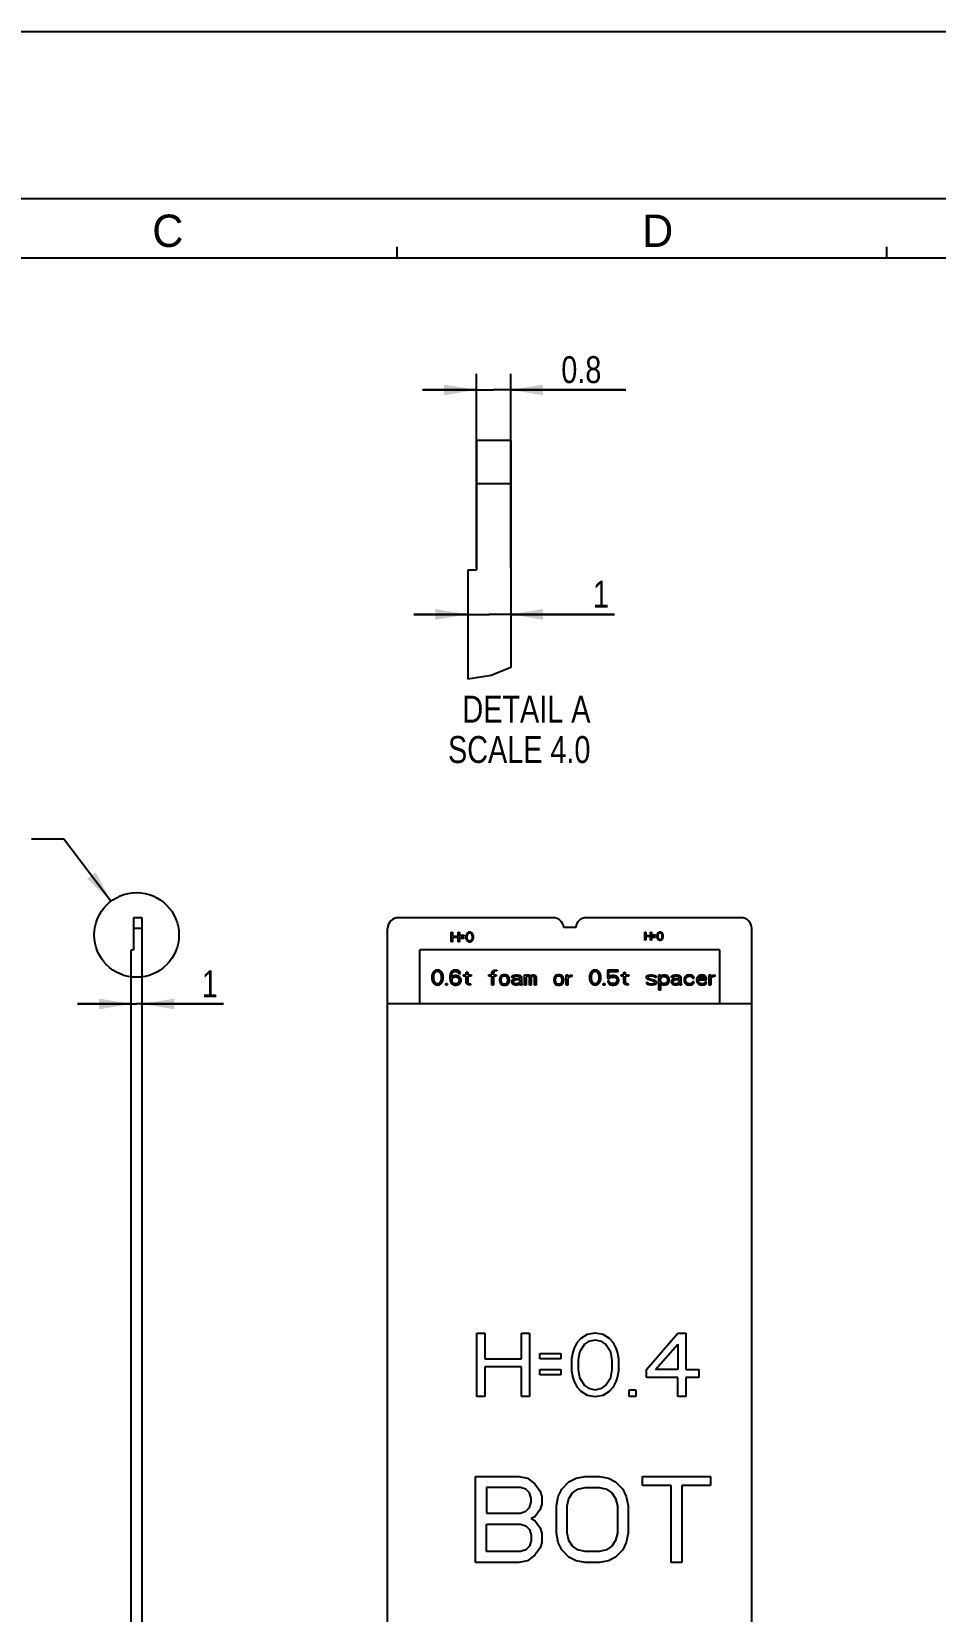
# Model space of a CAD drawing. Header units: millimetres. Extents: x 0 to 420, y 0 to 297.
# Drawn here: x 126 to 210, y 150.3 to 297 of the extents above; entities that cross this region are included whole.
import ezdxf

# ---------------------------------------------------------------- set-up
doc = ezdxf.new("R2010")
doc.units = ezdxf.units.MM
doc.header["$LTSCALE"] = 23.1
doc.layers.get('0').update_dxf_attribs({"linetype": 'CONTINUOUS'})
doc.layers.add('ASSEM_MEM', color=7, linetype='CONTINUOUS')
doc.layers.add('DETAIL', color=7, linetype='CONTINUOUS')
doc.styles.get("Standard").update_dxf_attribs({"font": 'txt', "width": 0.8})
doc.styles.add('TEXTSTYLE_2', font='txt')
doc.dimstyles.new('DIMSTYLE_1', dxfattribs={"dimtxt": 2.5, "dimasz": 3, "dimexe": 1.5, "dimexo": 1.2, "dimtad": 1, "dimlfac": 0.25, "dimdsep": 46, "dimtxsty": 'STANDARD', "dimblk": '_FILLED', "dimblk1": '_FILLED', "dimblk2": '_FILLED', "dimcen": 0.09, "dimazin": 2, "dimtp": 0.01, "dimtm": 0.01, "dimtfac": 1, "dimtofl": 0, "dimtmove": 0, "dimatfit": 3, "dimldrblk": '_FILLED', "dimfxl": 1, "dimtolj": 1, "dimarcsym": 0})
doc.dimstyles.new('DIMSTYLE_2', dxfattribs={"dimtxt": 2.5, "dimasz": 3, "dimexe": 1.5, "dimexo": 1.2, "dimtad": 1, "dimdsep": 46, "dimtxsty": 'STANDARD', "dimblk": '_FILLED', "dimblk1": '_FILLED', "dimblk2": '_FILLED', "dimcen": 0.09, "dimazin": 2, "dimtp": 0.01, "dimtm": 0.01, "dimtfac": 1, "dimtofl": 0, "dimtmove": 0, "dimatfit": 3, "dimldrblk": '_FILLED', "dimfxl": 1, "dimtolj": 1, "dimarcsym": 0})
doc.dimstyles.get("Standard").update_dxf_attribs({"dimtxt": 2.5, "dimasz": 3, "dimexe": 1.5, "dimexo": 1.2, "dimtad": 1, "dimdsep": 46, "dimtxsty": 'STANDARD', "dimblk": '_FILLED', "dimblk1": '_FILLED', "dimblk2": '_FILLED', "dimcen": 0.09, "dimazin": 2, "dimtol": 1, "dimtp": 0.01, "dimtm": 0.01, "dimtfac": 1, "dimtofl": 0, "dimtmove": 0, "dimatfit": 3, "dimldrblk": '_FILLED', "dimfxl": 1, "dimtolj": 1, "dimarcsym": 0})

# ---------------------------------------------------------------- blocks, each defined once
blk = doc.blocks.new('_FILLED')
at = {"color": 0, "linetype": 'BYBLOCK'}
blk.add_solid([(0, 0), (-1, 0.167), (-1, -0.167)], dxfattribs=at)
blk = doc.blocks.new('*D0')
at = {"color": 7, "linetype": 'CONTINUOUS'}
for p, q in [((167.36, 247.23), (167.36, 265.22)), ((170.56, 247.23), (170.56, 265.22)), ((167.36, 263.72), (162.36, 263.72)), ((162.36, 263.72), (168.96, 263.72)), ((181.25, 263.72), (168.96, 263.72)), ((170.56, 263.72), (181.25, 263.72))]:
    blk.add_line(p, q, dxfattribs=at)
at = {"color": 7, "linetype": 'CONTINUOUS', "xscale": 3, "yscale": 3, "zscale": 3}
blk.add_blockref('_FILLED', (167.36, 263.72), dxfattribs=at)
at = {"color": 7, "linetype": 'CONTINUOUS', "xscale": 3, "yscale": 3, "zscale": 3, "rotation": 180}
blk.add_blockref('_FILLED', (170.56, 263.72), dxfattribs=at)
at = {"color": 7, "linetype": 'CONTINUOUS', "insert": (175.25, 266.85), "char_height": 2.5, "width": 6, "attachment_point": 1, "line_spacing_factor": 0.9}
blk.add_mtext('0.8', dxfattribs=at)
blk = doc.blocks.new('*D1')
at = {"color": 7, "linetype": 'CONTINUOUS'}
for p, q in [((170.56, 247.23), (170.56, 241.37)), ((166.56, 246.01), (166.56, 241.37)), ((166.56, 242.87), (161.56, 242.87)), ((161.56, 242.87), (168.56, 242.87)), ((180.19, 242.87), (168.56, 242.87)), ((170.56, 242.87), (180.19, 242.87))]:
    blk.add_line(p, q, dxfattribs=at)
at = {"color": 7, "linetype": 'CONTINUOUS', "xscale": 3, "yscale": 3, "zscale": 3}
blk.add_blockref('_FILLED', (166.56, 242.87), dxfattribs=at)
at = {"color": 7, "linetype": 'CONTINUOUS', "xscale": 3, "yscale": 3, "zscale": 3, "rotation": 180}
blk.add_blockref('_FILLED', (170.56, 242.87), dxfattribs=at)
at = {"color": 7, "linetype": 'CONTINUOUS', "insert": (178.19, 246), "char_height": 2.5, "width": 2, "attachment_point": 1, "line_spacing_factor": 0.9}
blk.add_mtext('1', dxfattribs=at)
blk = doc.blocks.new('*D3')
at = {"color": 7, "linetype": 'CONTINUOUS'}
for p, q in [((135.3, 206.68), (130.3, 206.68)), ((130.3, 206.68), (135.8, 206.68)), ((143.86, 206.68), (135.8, 206.68)), ((136.3, 206.68), (143.86, 206.68))]:
    blk.add_line(p, q, dxfattribs=at)
at = {"color": 7, "linetype": 'CONTINUOUS', "xscale": 3, "yscale": 3, "zscale": 3}
blk.add_blockref('_FILLED', (135.3, 206.68), dxfattribs=at)
at = {"color": 7, "linetype": 'CONTINUOUS', "xscale": 3, "yscale": 3, "zscale": 3, "rotation": 180}
blk.add_blockref('_FILLED', (136.3, 206.68), dxfattribs=at)
at = {"color": 7, "linetype": 'CONTINUOUS', "insert": (141.86, 209.81), "char_height": 2.5, "width": 2, "attachment_point": 1, "line_spacing_factor": 0.9}
blk.add_mtext('1', dxfattribs=at)

msp = doc.modelspace()

# ---------------------------------------------------------------- linework, layer by layer
at = {"color": 7, "linetype": 'CONTINUOUS'}
for p, q in [((0, 297), (420, 297)), ((19, 281.5), (401, 281.5)), ((23.5, 276), (396, 276)), ((160, 276), (160, 277)), ((205.5, 276), (205.5, 277)), ((167.36, 259.007), (167.36, 247.007)), ((170.56, 259.007), (167.36, 259.007)), ((170.56, 259.007), (170.56, 237.94)), ((170.56, 255.007), (167.36, 255.007)), ((166.56, 247.007), (166.56, 236.864)), ((166.56, 247.007), (167.36, 247.007)), ((170.56, 237.94), (168.721, 237.193)), ((168.721, 237.193), (166.56, 236.864))]:
    msp.add_line(p, q, dxfattribs=at)
msp.add_circle((135.795, 213.091), 3.932, dxfattribs=at)
at = {"layer": 'ASSEM_MEM', "color": 7, "linetype": 'CONTINUOUS'}
for p, q in [((135.5, 214.695), (135.5, 211.695)), ((136.3, 214.695), (135.5, 214.695)), ((136.3, 83.695), (136.3, 214.695)), ((174.483, 214.695), (160.116, 214.695)), ((191.941, 214.695), (177.573, 214.695)), ((136.3, 213.695), (135.5, 213.695)), ((159.116, 84.695), (159.116, 213.695)), ((165.012, 212.436), (165.012, 213.356)), ((165.012, 213.356), (165.127, 213.356)), ((165.127, 213.356), (165.127, 212.984)), ((165.127, 212.984), (165.664, 212.984)), ((165.127, 212.866), (165.127, 212.436)), ((165.664, 212.866), (165.127, 212.866)), ((165.664, 212.984), (165.664, 213.356)), ((165.664, 213.356), (165.779, 213.356)), ((165.664, 212.436), (165.664, 212.866)), ((165.779, 213.356), (165.779, 212.436)), ((165.932, 212.984), (165.932, 213.062)), ((165.932, 213.062), (166.239, 213.062)), ((166.239, 212.984), (165.932, 212.984)), ((165.932, 212.749), (165.932, 212.827)), ((165.932, 212.827), (166.239, 212.827)), ((166.239, 213.062), (166.239, 212.984)), ((166.239, 212.827), (166.239, 212.749)), ((166.411, 213.082), (166.392, 212.984)), ((166.392, 212.984), (166.392, 212.808)), ((166.392, 212.808), (166.411, 212.71)), ((166.43, 213.14), (166.411, 213.082)), ((166.469, 213.219), (166.43, 213.14)), ((166.526, 213.277), (166.469, 213.219)), ((166.507, 213.082), (166.488, 212.964)), ((166.488, 212.964), (166.488, 212.827)), ((166.488, 212.827), (166.507, 212.71)), ((166.584, 213.199), (166.507, 213.082)), ((166.622, 213.336), (166.526, 213.277)), ((166.641, 213.238), (166.584, 213.199)), ((166.737, 213.356), (166.622, 213.336)), ((166.737, 213.258), (166.641, 213.238)), ((166.852, 213.336), (166.737, 213.356)), ((166.833, 213.238), (166.737, 213.258)), ((166.89, 213.199), (166.833, 213.238)), ((166.948, 213.277), (166.852, 213.336)), ((166.967, 213.082), (166.89, 213.199)), ((167.005, 213.219), (166.948, 213.277)), ((166.986, 212.964), (166.967, 213.082)), ((166.967, 212.71), (166.986, 212.827)), ((166.986, 212.827), (166.986, 212.964)), ((167.044, 213.14), (167.005, 213.219)), ((167.063, 213.082), (167.044, 213.14)), ((167.082, 212.984), (167.063, 213.082)), ((167.063, 212.71), (167.082, 212.808)), ((167.082, 212.808), (167.082, 212.984)), ((176.578, 213.795), (175.478, 213.795)), ((182.996, 212.596), (182.996, 213.356)), ((182.996, 213.356), (183.091, 213.356)), ((183.091, 213.356), (183.091, 213.048)), ((183.091, 213.048), (183.534, 213.048)), ((183.091, 212.951), (183.091, 212.596)), ((183.534, 212.951), (183.091, 212.951)), ((183.534, 213.048), (183.534, 213.356)), ((183.534, 213.356), (183.629, 213.356)), ((183.534, 212.596), (183.534, 212.951)), ((183.629, 213.356), (183.629, 212.596)), ((183.756, 213.048), (183.756, 213.113)), ((183.756, 213.113), (184.009, 213.113)), ((184.009, 213.048), (183.756, 213.048)), ((183.756, 212.854), (183.756, 212.919)), ((183.756, 212.919), (184.009, 212.919)), ((184.009, 212.854), (183.756, 212.854)), ((184.009, 213.113), (184.009, 213.048)), ((184.009, 212.919), (184.009, 212.854)), ((184.151, 213.129), (184.136, 213.048)), ((184.136, 213.048), (184.136, 212.903)), ((184.136, 212.903), (184.151, 212.822)), ((184.167, 213.178), (184.151, 213.129)), ((184.151, 212.822), (184.167, 212.774)), ((184.199, 213.243), (184.167, 213.178)), ((184.246, 213.291), (184.199, 213.243)), ((184.231, 213.129), (184.215, 213.032)), ((184.215, 213.032), (184.215, 212.919)), ((184.215, 212.919), (184.231, 212.822)), ((184.294, 213.226), (184.231, 213.129)), ((184.231, 212.822), (184.294, 212.725)), ((184.326, 213.34), (184.246, 213.291)), ((184.341, 213.259), (184.294, 213.226)), ((184.421, 213.356), (184.326, 213.34)), ((184.421, 213.275), (184.341, 213.259)), ((184.516, 213.34), (184.421, 213.356)), ((184.5, 213.259), (184.421, 213.275)), ((184.547, 213.226), (184.5, 213.259)), ((184.595, 213.291), (184.516, 213.34)), ((184.611, 213.129), (184.547, 213.226)), ((184.547, 212.725), (184.611, 212.822)), ((184.642, 213.243), (184.595, 213.291)), ((184.626, 213.032), (184.611, 213.129)), ((184.611, 212.822), (184.626, 212.919)), ((184.626, 212.919), (184.626, 213.032)), ((184.674, 213.178), (184.642, 213.243)), ((184.69, 213.129), (184.674, 213.178)), ((184.674, 212.774), (184.69, 212.822)), ((184.706, 213.048), (184.69, 213.129)), ((184.69, 212.822), (184.706, 212.903)), ((184.706, 212.903), (184.706, 213.048)), ((192.941, 84.695), (192.941, 213.695)), ((135.3, 83.695), (135.3, 211.695)), ((135.3, 211.695), (135.5, 211.695)), ((162.116, 206.695), (162.116, 211.695)), ((189.941, 211.695), (162.116, 211.695)), ((165.127, 212.436), (165.012, 212.436)), ((165.779, 212.436), (165.664, 212.436)), ((166.239, 212.749), (165.932, 212.749)), ((166.411, 212.71), (166.43, 212.651)), ((166.43, 212.651), (166.469, 212.573)), ((166.469, 212.573), (166.526, 212.514)), ((166.507, 212.71), (166.584, 212.592)), ((166.526, 212.514), (166.622, 212.455)), ((166.584, 212.592), (166.641, 212.553)), ((166.622, 212.455), (166.737, 212.436)), ((166.641, 212.553), (166.737, 212.534)), ((166.737, 212.534), (166.833, 212.553)), ((166.737, 212.436), (166.852, 212.455)), ((166.833, 212.553), (166.89, 212.592)), ((166.852, 212.455), (166.948, 212.514)), ((166.89, 212.592), (166.967, 212.71)), ((166.948, 212.514), (167.005, 212.573)), ((167.005, 212.573), (167.044, 212.651)), ((167.044, 212.651), (167.063, 212.71)), ((183.091, 212.596), (182.996, 212.596)), ((183.629, 212.596), (183.534, 212.596)), ((184.167, 212.774), (184.199, 212.709)), ((184.199, 212.709), (184.246, 212.66)), ((184.246, 212.66), (184.326, 212.612)), ((184.294, 212.725), (184.341, 212.693)), ((184.326, 212.612), (184.421, 212.596)), ((184.341, 212.693), (184.421, 212.677)), ((184.421, 212.677), (184.5, 212.693)), ((184.421, 212.596), (184.516, 212.612)), ((184.5, 212.693), (184.547, 212.725)), ((184.516, 212.612), (184.595, 212.66)), ((184.595, 212.66), (184.642, 212.709)), ((184.642, 212.709), (184.674, 212.774)), ((189.941, 211.695), (189.941, 206.695)), ((163.256, 209.417), (163.227, 209.268)), ((163.227, 209.268), (163.227, 209)), ((163.227, 209), (163.256, 208.851)), ((163.285, 209.506), (163.256, 209.417)), ((163.256, 208.851), (163.285, 208.762)), ((163.343, 209.626), (163.285, 209.506)), ((163.285, 208.762), (163.343, 208.643)), ((163.431, 209.715), (163.343, 209.626)), ((163.343, 208.643), (163.431, 208.553)), ((163.402, 209.417), (163.373, 209.238)), ((163.373, 209.238), (163.373, 209.03)), ((163.373, 209.03), (163.402, 208.851)), ((163.518, 209.596), (163.402, 209.417)), ((163.402, 208.851), (163.518, 208.672)), ((163.577, 209.804), (163.431, 209.715)), ((163.431, 208.553), (163.577, 208.464)), ((163.606, 209.655), (163.518, 209.596)), ((163.518, 208.672), (163.606, 208.613)), ((163.752, 209.834), (163.577, 209.804)), ((163.577, 208.464), (163.752, 208.434)), ((163.752, 209.685), (163.606, 209.655)), ((163.606, 208.613), (163.752, 208.583)), ((163.927, 209.804), (163.752, 209.834)), ((163.898, 209.655), (163.752, 209.685)), ((163.752, 208.583), (163.898, 208.613)), ((163.752, 208.434), (163.927, 208.464)), ((163.985, 209.596), (163.898, 209.655)), ((163.898, 208.613), (163.985, 208.672)), ((164.073, 209.715), (163.927, 209.804)), ((163.927, 208.464), (164.073, 208.553)), ((164.102, 209.417), (163.985, 209.596)), ((163.985, 208.672), (164.102, 208.851)), ((164.16, 209.626), (164.073, 209.715)), ((164.073, 208.553), (164.16, 208.643)), ((164.131, 209.238), (164.102, 209.417)), ((164.102, 208.851), (164.131, 209.03)), ((164.131, 209.03), (164.131, 209.238)), ((164.218, 209.506), (164.16, 209.626)), ((164.16, 208.643), (164.218, 208.762)), ((164.248, 209.417), (164.218, 209.506)), ((164.218, 208.762), (164.248, 208.851)), ((164.277, 209.268), (164.248, 209.417)), ((164.248, 208.851), (164.277, 209)), ((164.277, 209), (164.277, 209.268)), ((164.51, 208.434), (164.51, 208.583)), ((164.51, 208.583), (164.656, 208.583)), ((164.656, 208.434), (164.51, 208.434)), ((164.656, 208.583), (164.656, 208.434)), ((164.918, 209.447), (164.889, 209.238)), ((164.889, 209.238), (164.889, 209.03)), ((164.889, 209.03), (164.918, 208.821)), ((164.977, 209.596), (164.918, 209.447)), ((164.918, 208.821), (164.977, 208.672)), ((165.064, 209.715), (164.977, 209.596)), ((164.977, 208.672), (165.064, 208.553)), ((165.035, 209.238), (165.064, 209.417)), ((165.21, 209.298), (165.035, 209.179)), ((165.035, 209.179), (165.035, 209.238)), ((165.21, 209.804), (165.064, 209.715)), ((165.064, 209.417), (165.093, 209.506)), ((165.093, 209.03), (165.064, 208.94)), ((165.064, 208.94), (165.064, 208.851)), ((165.064, 208.851), (165.093, 208.762)), ((165.064, 208.553), (165.21, 208.464)), ((165.093, 209.506), (165.152, 209.596)), ((165.152, 209.089), (165.093, 209.03)), ((165.093, 208.762), (165.152, 208.672)), ((165.152, 209.596), (165.239, 209.655)), ((165.239, 209.149), (165.152, 209.089)), ((165.152, 208.672), (165.239, 208.613)), ((165.356, 209.834), (165.21, 209.804)), ((165.356, 209.328), (165.21, 209.298)), ((165.21, 208.464), (165.356, 208.434)), ((165.239, 209.655), (165.327, 209.685)), ((165.327, 209.179), (165.239, 209.149)), ((165.239, 208.613), (165.327, 208.583)), ((165.327, 209.685), (165.502, 209.685)), ((165.531, 209.179), (165.327, 209.179)), ((165.327, 208.583), (165.531, 208.583)), ((165.473, 209.834), (165.356, 209.834)), ((165.502, 209.328), (165.356, 209.328)), ((165.356, 208.434), (165.502, 208.434)), ((165.618, 209.804), (165.473, 209.834)), ((165.502, 209.685), (165.589, 209.655)), ((165.648, 209.298), (165.502, 209.328)), ((165.502, 208.434), (165.648, 208.464)), ((165.618, 209.149), (165.531, 209.179)), ((165.531, 208.583), (165.618, 208.613)), ((165.589, 209.655), (165.677, 209.596)), ((165.764, 209.715), (165.618, 209.804)), ((165.706, 209.089), (165.618, 209.149)), ((165.618, 208.613), (165.706, 208.672)), ((165.793, 209.209), (165.648, 209.298)), ((165.648, 208.464), (165.793, 208.553)), ((165.677, 209.596), (165.735, 209.506)), ((165.764, 209.03), (165.706, 209.089)), ((165.706, 208.672), (165.764, 208.762)), ((165.735, 209.506), (165.881, 209.506)), ((165.852, 209.596), (165.764, 209.715)), ((165.793, 208.94), (165.764, 209.03)), ((165.764, 208.762), (165.793, 208.851)), ((165.881, 209.119), (165.793, 209.209)), ((165.793, 208.851), (165.793, 208.94)), ((165.793, 208.553), (165.881, 208.672)), ((165.881, 209.506), (165.852, 209.596)), ((165.939, 208.97), (165.881, 209.119)), ((165.881, 208.672), (165.939, 208.821)), ((165.939, 208.821), (165.939, 208.97)), ((166.173, 209.268), (166.173, 209.387)), ((166.173, 209.387), (166.406, 209.387)), ((166.406, 209.268), (166.173, 209.268)), ((166.406, 209.387), (166.406, 209.626)), ((166.406, 209.626), (166.552, 209.626)), ((166.406, 208.672), (166.406, 209.268)), ((166.464, 208.553), (166.406, 208.672)), ((166.552, 208.494), (166.464, 208.553)), ((166.552, 209.626), (166.552, 209.387)), ((166.552, 209.387), (166.873, 209.387)), ((166.552, 209.268), (166.552, 208.732)), ((166.873, 209.268), (166.552, 209.268)), ((166.552, 208.732), (166.581, 208.643)), ((166.639, 208.464), (166.552, 208.494)), ((166.581, 208.643), (166.668, 208.583)), ((166.814, 208.434), (166.639, 208.464)), ((166.668, 208.583), (166.814, 208.553)), ((166.814, 208.553), (166.814, 208.434)), ((166.873, 209.387), (166.873, 209.268)), ((168.506, 209.268), (168.506, 209.387)), ((168.506, 209.387), (168.798, 209.387)), ((168.798, 209.268), (168.506, 209.268)), ((168.798, 209.566), (168.827, 209.655)), ((168.798, 209.387), (168.798, 209.566)), ((168.798, 208.434), (168.798, 209.268)), ((168.943, 208.434), (168.798, 208.434)), ((168.827, 209.655), (168.885, 209.745)), ((168.885, 209.745), (169.002, 209.804)), ((168.973, 209.626), (168.943, 209.536)), ((168.943, 209.536), (168.943, 209.387)), ((168.943, 209.387), (169.206, 209.387)), ((168.943, 209.268), (168.943, 208.434)), ((169.206, 209.268), (168.943, 209.268)), ((169.031, 209.685), (168.973, 209.626)), ((169.002, 209.804), (169.148, 209.834)), ((169.089, 209.715), (169.031, 209.685)), ((169.264, 209.745), (169.089, 209.715)), ((169.148, 209.834), (169.264, 209.834)), ((169.206, 209.387), (169.206, 209.268)), ((169.264, 209.834), (169.264, 209.745)), ((169.527, 209.089), (169.498, 208.97)), ((169.498, 208.97), (169.498, 208.851)), ((169.498, 208.851), (169.556, 208.643)), ((169.556, 209.179), (169.527, 209.089)), ((169.614, 209.268), (169.556, 209.179)), ((169.556, 208.643), (169.614, 208.553)), ((169.673, 209.328), (169.614, 209.268)), ((169.614, 208.553), (169.673, 208.494)), ((169.673, 209.089), (169.643, 208.97)), ((169.643, 208.97), (169.643, 208.851)), ((169.643, 208.851), (169.673, 208.732)), ((169.731, 209.357), (169.673, 209.328)), ((169.731, 209.179), (169.673, 209.089)), ((169.673, 208.732), (169.731, 208.643)), ((169.673, 208.494), (169.731, 208.464)), ((169.848, 209.387), (169.731, 209.357)), ((169.789, 209.238), (169.731, 209.179)), ((169.731, 208.643), (169.789, 208.583)), ((169.731, 208.464), (169.848, 208.434)), ((169.906, 209.268), (169.789, 209.238)), ((169.789, 208.583), (169.906, 208.553)), ((170.081, 209.387), (169.848, 209.387)), ((169.848, 208.434), (170.081, 208.434)), ((170.023, 209.268), (169.906, 209.268)), ((169.906, 208.553), (170.023, 208.553)), ((170.139, 209.238), (170.023, 209.268)), ((170.023, 208.553), (170.139, 208.583)), ((170.198, 209.357), (170.081, 209.387)), ((170.081, 208.434), (170.198, 208.464)), ((170.198, 209.179), (170.139, 209.238)), ((170.139, 208.583), (170.198, 208.643)), ((170.256, 209.328), (170.198, 209.357)), ((170.256, 209.089), (170.198, 209.179)), ((170.198, 208.643), (170.256, 208.732)), ((170.198, 208.464), (170.256, 208.494)), ((170.314, 209.268), (170.256, 209.328)), ((170.285, 208.97), (170.256, 209.089)), ((170.256, 208.732), (170.285, 208.851)), ((170.256, 208.494), (170.314, 208.553)), ((170.285, 208.851), (170.285, 208.97)), ((170.373, 209.179), (170.314, 209.268)), ((170.314, 208.553), (170.373, 208.643)), ((170.402, 209.089), (170.373, 209.179)), ((170.373, 208.643), (170.431, 208.851)), ((170.431, 208.97), (170.402, 209.089)), ((170.431, 208.851), (170.431, 208.97)), ((170.664, 209.209), (170.693, 209.268)), ((170.664, 209.149), (170.664, 209.209)), ((170.81, 209.149), (170.664, 209.149)), ((170.664, 208.792), (170.723, 208.911)), ((170.664, 208.702), (170.664, 208.792)), ((170.693, 208.583), (170.664, 208.702)), ((170.693, 209.268), (170.752, 209.328)), ((170.781, 208.494), (170.693, 208.583)), ((170.723, 208.911), (170.781, 208.97)), ((170.752, 209.328), (170.81, 209.357)), ((170.781, 208.97), (170.898, 209.03)), ((170.839, 208.464), (170.781, 208.494)), ((170.81, 209.357), (171.014, 209.387)), ((170.839, 209.209), (170.81, 209.149)), ((170.81, 208.732), (170.839, 208.821)), ((170.81, 208.672), (170.81, 208.732)), ((170.839, 208.613), (170.81, 208.672)), ((170.898, 209.238), (170.839, 209.209)), ((170.839, 208.821), (170.898, 208.881)), ((170.956, 208.553), (170.839, 208.613)), ((170.956, 208.434), (170.839, 208.464)), ((171.014, 209.268), (170.898, 209.238)), ((170.898, 209.03), (171.073, 209.06)), ((170.898, 208.881), (170.956, 208.911)), ((170.956, 208.911), (171.073, 208.94)), ((171.131, 208.553), (170.956, 208.553)), ((171.131, 208.434), (170.956, 208.434)), ((171.014, 209.387), (171.189, 209.387)), ((171.189, 209.268), (171.014, 209.268)), ((171.073, 209.06), (171.393, 209.06)), ((171.073, 208.94), (171.393, 208.94)), ((171.277, 208.613), (171.131, 208.553)), ((171.277, 208.464), (171.131, 208.434)), ((171.189, 209.387), (171.364, 209.357)), ((171.306, 209.238), (171.189, 209.268)), ((171.364, 208.702), (171.277, 208.613)), ((171.364, 208.523), (171.277, 208.464)), ((171.364, 209.209), (171.306, 209.238)), ((171.364, 209.357), (171.452, 209.298)), ((171.393, 209.149), (171.364, 209.209)), ((171.393, 208.762), (171.364, 208.702)), ((171.393, 208.583), (171.364, 208.523)), ((171.393, 209.06), (171.393, 209.149)), ((171.393, 208.94), (171.393, 208.762)), ((171.423, 208.494), (171.393, 208.583)), ((171.452, 208.434), (171.423, 208.494)), ((171.452, 209.298), (171.51, 209.238)), ((171.598, 208.434), (171.452, 208.434)), ((171.51, 209.238), (171.539, 209.149)), ((171.539, 209.149), (171.539, 208.672)), ((171.539, 208.672), (171.568, 208.523)), ((171.568, 208.523), (171.598, 208.434)), ((171.831, 208.434), (171.831, 209.387)), ((171.831, 209.387), (171.977, 209.387)), ((171.977, 208.434), (171.831, 208.434)), ((171.977, 209.387), (171.977, 209.298)), ((171.977, 209.298), (172.035, 209.357)), ((172.035, 209.238), (171.977, 209.179)), ((171.977, 209.179), (171.977, 208.434)), ((172.035, 209.357), (172.123, 209.387)), ((172.123, 209.268), (172.035, 209.238)), ((172.123, 209.387), (172.239, 209.387)), ((172.181, 209.268), (172.123, 209.268)), ((172.239, 209.238), (172.181, 209.268)), ((172.239, 209.387), (172.327, 209.357)), ((172.268, 209.209), (172.239, 209.238)), ((172.298, 209.149), (172.268, 209.209)), ((172.298, 208.434), (172.298, 209.149)), ((172.443, 208.434), (172.298, 208.434)), ((172.327, 209.357), (172.414, 209.268)), ((172.414, 209.268), (172.502, 209.357)), ((172.473, 209.209), (172.443, 209.149)), ((172.443, 209.149), (172.443, 208.434)), ((172.502, 209.238), (172.473, 209.209)), ((172.502, 209.357), (172.589, 209.387)), ((172.56, 209.268), (172.502, 209.238)), ((172.648, 209.268), (172.56, 209.268)), ((172.589, 209.387), (172.706, 209.387)), ((172.706, 209.238), (172.648, 209.268)), ((172.706, 209.387), (172.793, 209.357)), ((172.735, 209.209), (172.706, 209.238)), ((172.764, 209.149), (172.735, 209.209)), ((172.764, 208.434), (172.764, 209.149)), ((172.91, 208.434), (172.764, 208.434)), ((172.793, 209.357), (172.852, 209.298)), ((172.852, 209.298), (172.91, 209.149)), ((172.91, 209.149), (172.91, 208.434)), ((174.573, 209.089), (174.543, 208.97)), ((174.543, 208.97), (174.543, 208.851)), ((174.543, 208.851), (174.602, 208.643)), ((174.602, 209.179), (174.573, 209.089)), ((174.66, 209.268), (174.602, 209.179)), ((174.602, 208.643), (174.66, 208.553)), ((174.718, 209.328), (174.66, 209.268)), ((174.66, 208.553), (174.718, 208.494)), ((174.718, 209.089), (174.689, 208.97)), ((174.689, 208.97), (174.689, 208.851)), ((174.689, 208.851), (174.718, 208.732)), ((174.777, 209.357), (174.718, 209.328)), ((174.777, 209.179), (174.718, 209.089)), ((174.718, 208.732), (174.777, 208.643)), ((174.718, 208.494), (174.777, 208.464)), ((174.893, 209.387), (174.777, 209.357)), ((174.835, 209.238), (174.777, 209.179)), ((174.777, 208.643), (174.835, 208.583)), ((174.777, 208.464), (174.893, 208.434)), ((174.952, 209.268), (174.835, 209.238)), ((174.835, 208.583), (174.952, 208.553)), ((175.127, 209.387), (174.893, 209.387)), ((174.893, 208.434), (175.127, 208.434)), ((175.068, 209.268), (174.952, 209.268)), ((174.952, 208.553), (175.068, 208.553)), ((175.185, 209.238), (175.068, 209.268)), ((175.068, 208.553), (175.185, 208.583)), ((175.243, 209.357), (175.127, 209.387)), ((175.127, 208.434), (175.243, 208.464)), ((175.243, 209.179), (175.185, 209.238)), ((175.185, 208.583), (175.243, 208.643)), ((175.302, 209.328), (175.243, 209.357)), ((175.302, 209.089), (175.243, 209.179)), ((175.243, 208.643), (175.302, 208.732)), ((175.243, 208.464), (175.302, 208.494)), ((175.36, 209.268), (175.302, 209.328)), ((175.331, 208.97), (175.302, 209.089)), ((175.302, 208.732), (175.331, 208.851)), ((175.302, 208.494), (175.36, 208.553)), ((175.331, 208.851), (175.331, 208.97)), ((175.418, 209.179), (175.36, 209.268)), ((175.36, 208.553), (175.418, 208.643)), ((175.448, 209.089), (175.418, 209.179)), ((175.418, 208.643), (175.477, 208.851)), ((175.477, 208.97), (175.448, 209.089)), ((175.477, 208.851), (175.477, 208.97)), ((175.71, 208.434), (175.71, 209.387)), ((175.71, 209.387), (175.856, 209.387)), ((175.856, 208.434), (175.71, 208.434)), ((175.856, 209.387), (175.856, 209.209)), ((175.856, 209.209), (175.914, 209.268)), ((175.943, 209.149), (175.856, 209.03)), ((175.856, 209.03), (175.856, 208.434)), ((175.914, 209.268), (176.002, 209.328)), ((176.06, 209.209), (175.943, 209.149)), ((176.002, 209.328), (176.089, 209.357)), ((176.235, 209.238), (176.06, 209.209)), ((176.089, 209.357), (176.235, 209.387)), ((176.235, 209.387), (176.235, 209.238)), ((177.898, 209.417), (177.868, 209.268)), ((177.868, 209.268), (177.868, 209)), ((177.868, 209), (177.898, 208.851)), ((177.927, 209.506), (177.898, 209.417)), ((177.898, 208.851), (177.927, 208.762)), ((177.985, 209.626), (177.927, 209.506)), ((177.927, 208.762), (177.985, 208.643)), ((178.073, 209.715), (177.985, 209.626)), ((177.985, 208.643), (178.073, 208.553)), ((178.043, 209.417), (178.014, 209.238)), ((178.014, 209.238), (178.014, 209.03)), ((178.014, 209.03), (178.043, 208.851)), ((178.16, 209.596), (178.043, 209.417)), ((178.043, 208.851), (178.16, 208.672)), ((178.218, 209.804), (178.073, 209.715)), ((178.073, 208.553), (178.218, 208.464)), ((178.248, 209.655), (178.16, 209.596)), ((178.16, 208.672), (178.248, 208.613)), ((178.393, 209.834), (178.218, 209.804)), ((178.218, 208.464), (178.393, 208.434)), ((178.393, 209.685), (178.248, 209.655)), ((178.248, 208.613), (178.393, 208.583)), ((178.568, 209.804), (178.393, 209.834)), ((178.539, 209.655), (178.393, 209.685)), ((178.393, 208.583), (178.539, 208.613)), ((178.393, 208.434), (178.568, 208.464)), ((178.627, 209.596), (178.539, 209.655)), ((178.539, 208.613), (178.627, 208.672)), ((178.714, 209.715), (178.568, 209.804)), ((178.568, 208.464), (178.714, 208.553)), ((178.743, 209.417), (178.627, 209.596)), ((178.627, 208.672), (178.743, 208.851)), ((178.802, 209.626), (178.714, 209.715)), ((178.714, 208.553), (178.802, 208.643)), ((178.773, 209.238), (178.743, 209.417)), ((178.743, 208.851), (178.773, 209.03)), ((178.773, 209.03), (178.773, 209.238)), ((178.86, 209.506), (178.802, 209.626)), ((178.802, 208.643), (178.86, 208.762)), ((178.889, 209.417), (178.86, 209.506)), ((178.86, 208.762), (178.889, 208.851)), ((178.918, 209.268), (178.889, 209.417)), ((178.889, 208.851), (178.918, 209)), ((178.918, 209), (178.918, 209.268)), ((179.152, 208.434), (179.152, 208.583)), ((179.152, 208.583), (179.298, 208.583)), ((179.298, 208.434), (179.152, 208.434)), ((179.298, 208.583), (179.298, 208.434)), ((179.531, 209.834), (179.531, 209.06)), ((180.523, 209.834), (179.531, 209.834)), ((179.531, 209.06), (179.735, 209.06)), ((179.531, 208.792), (179.589, 208.672)), ((179.706, 208.792), (179.531, 208.792)), ((179.589, 208.672), (179.677, 208.553)), ((179.677, 209.209), (179.677, 209.685)), ((179.677, 209.685), (180.523, 209.685)), ((179.823, 209.298), (179.677, 209.209)), ((179.677, 208.553), (179.823, 208.464)), ((179.764, 208.672), (179.706, 208.792)), ((179.735, 209.06), (179.852, 209.149)), ((179.852, 208.613), (179.764, 208.672)), ((179.968, 209.328), (179.823, 209.298)), ((179.823, 208.464), (179.968, 208.434)), ((179.852, 209.149), (179.968, 209.179)), ((179.968, 208.583), (179.852, 208.613)), ((180.143, 209.328), (179.968, 209.328)), ((179.968, 209.179), (180.143, 209.179)), ((180.143, 208.583), (179.968, 208.583)), ((179.968, 208.434), (180.143, 208.434)), ((180.289, 209.298), (180.143, 209.328)), ((180.143, 209.179), (180.26, 209.149)), ((180.26, 208.613), (180.143, 208.583)), ((180.143, 208.434), (180.289, 208.464)), ((180.26, 209.149), (180.348, 209.089)), ((180.348, 208.672), (180.26, 208.613)), ((180.435, 209.209), (180.289, 209.298)), ((180.289, 208.464), (180.435, 208.553)), ((180.348, 209.089), (180.406, 209)), ((180.406, 208.762), (180.348, 208.672)), ((180.406, 209), (180.435, 208.911)), ((180.435, 208.851), (180.406, 208.762)), ((180.523, 209.089), (180.435, 209.209)), ((180.435, 208.911), (180.435, 208.851)), ((180.435, 208.553), (180.523, 208.672)), ((180.523, 209.685), (180.523, 209.834)), ((180.581, 208.94), (180.523, 209.089)), ((180.523, 208.672), (180.581, 208.821)), ((180.581, 208.821), (180.581, 208.94)), ((180.814, 209.268), (180.814, 209.387)), ((180.814, 209.387), (181.048, 209.387)), ((181.048, 209.268), (180.814, 209.268)), ((181.048, 209.387), (181.048, 209.626)), ((181.048, 209.626), (181.193, 209.626)), ((181.048, 208.672), (181.048, 209.268)), ((181.106, 208.553), (181.048, 208.672)), ((181.193, 208.494), (181.106, 208.553)), ((181.193, 209.626), (181.193, 209.387)), ((181.193, 209.387), (181.514, 209.387)), ((181.193, 209.268), (181.193, 208.732)), ((181.514, 209.268), (181.193, 209.268)), ((181.193, 208.732), (181.223, 208.643)), ((181.281, 208.464), (181.193, 208.494)), ((181.223, 208.643), (181.31, 208.583)), ((181.456, 208.434), (181.281, 208.464)), ((181.31, 208.583), (181.456, 208.553)), ((181.456, 208.553), (181.456, 208.434)), ((181.514, 209.387), (181.514, 209.268)), ((183.148, 209.209), (183.206, 209.298)), ((183.148, 209.149), (183.148, 209.209)), ((183.206, 209.03), (183.148, 209.149)), ((183.206, 208.553), (183.148, 208.672)), ((183.148, 208.672), (183.293, 208.672)), ((183.206, 209.298), (183.323, 209.357)), ((183.323, 208.94), (183.206, 209.03)), ((183.293, 208.494), (183.206, 208.553)), ((183.323, 209.209), (183.293, 209.149)), ((183.293, 209.149), (183.323, 209.089)), ((183.293, 208.672), (183.323, 208.613)), ((183.381, 208.464), (183.293, 208.494)), ((183.323, 209.357), (183.498, 209.387)), ((183.381, 209.238), (183.323, 209.209)), ((183.323, 209.089), (183.41, 209.03)), ((183.818, 208.792), (183.323, 208.94)), ((183.323, 208.613), (183.381, 208.583)), ((183.498, 209.268), (183.381, 209.238)), ((183.381, 208.583), (183.556, 208.553)), ((183.556, 208.434), (183.381, 208.464)), ((183.41, 209.03), (183.906, 208.881)), ((183.498, 209.387), (183.673, 209.387)), ((183.673, 209.268), (183.498, 209.268)), ((183.556, 208.553), (183.731, 208.553)), ((183.731, 208.434), (183.556, 208.434)), ((183.673, 209.387), (183.848, 209.357)), ((183.848, 209.238), (183.673, 209.268)), ((183.731, 208.553), (183.848, 208.583)), ((183.906, 208.464), (183.731, 208.434)), ((183.906, 208.732), (183.818, 208.792)), ((183.848, 209.357), (183.935, 209.328)), ((183.906, 209.209), (183.848, 209.238)), ((183.848, 208.583), (183.906, 208.613)), ((183.935, 209.149), (183.906, 209.209)), ((183.906, 208.881), (184.023, 208.792)), ((183.935, 208.672), (183.906, 208.732)), ((183.906, 208.613), (183.935, 208.672)), ((184.023, 208.523), (183.906, 208.464)), ((183.935, 209.328), (184.023, 209.268)), ((184.081, 209.149), (183.935, 209.149)), ((184.023, 209.268), (184.081, 209.149)), ((184.023, 208.792), (184.081, 208.672)), ((184.081, 208.613), (184.023, 208.523)), ((184.081, 208.672), (184.081, 208.613)), ((184.314, 207.957), (184.314, 209.387)), ((184.314, 209.387), (184.46, 209.387)), ((184.46, 209.387), (184.46, 209.209)), ((184.46, 209.209), (184.489, 209.268)), ((184.46, 209.06), (184.518, 209.149)), ((184.46, 208.762), (184.46, 209.06)), ((184.518, 208.672), (184.46, 208.762)), ((184.46, 208.613), (184.46, 207.957)), ((184.489, 208.553), (184.46, 208.613)), ((184.489, 209.268), (184.548, 209.328)), ((184.548, 208.494), (184.489, 208.553)), ((184.518, 209.149), (184.606, 209.209)), ((184.606, 208.613), (184.518, 208.672)), ((184.548, 209.328), (184.606, 209.357)), ((184.606, 208.464), (184.548, 208.494)), ((184.606, 209.357), (184.723, 209.387)), ((184.606, 209.209), (184.723, 209.238)), ((184.723, 208.583), (184.606, 208.613)), ((184.723, 208.434), (184.606, 208.464)), ((184.723, 209.387), (184.898, 209.387)), ((184.723, 209.238), (184.898, 209.238)), ((184.839, 208.583), (184.723, 208.583)), ((184.898, 208.434), (184.723, 208.434)), ((184.956, 208.613), (184.839, 208.583)), ((184.898, 209.387), (185.014, 209.357)), ((184.898, 209.238), (185.014, 209.179)), ((185.014, 208.464), (184.898, 208.434)), ((185.043, 208.672), (184.956, 208.613)), ((185.014, 209.357), (185.102, 209.298)), ((185.014, 209.179), (185.073, 209.089)), ((185.102, 208.523), (185.014, 208.464)), ((185.073, 208.732), (185.043, 208.672)), ((185.073, 209.089), (185.102, 209)), ((185.102, 208.821), (185.073, 208.732)), ((185.102, 209.298), (185.189, 209.209)), ((185.102, 209), (185.102, 208.821)), ((185.218, 208.672), (185.102, 208.523)), ((185.189, 209.209), (185.218, 209.149)), ((185.218, 209.149), (185.248, 209.03)), ((185.248, 208.792), (185.218, 208.672)), ((185.248, 209.03), (185.248, 208.792)), ((185.481, 209.209), (185.51, 209.268)), ((185.481, 209.149), (185.481, 209.209)), ((185.627, 209.149), (185.481, 209.149)), ((185.481, 208.792), (185.539, 208.911)), ((185.481, 208.702), (185.481, 208.792)), ((185.51, 208.583), (185.481, 208.702)), ((185.51, 209.268), (185.568, 209.328)), ((185.598, 208.494), (185.51, 208.583)), ((185.539, 208.911), (185.598, 208.97)), ((185.568, 209.328), (185.627, 209.357)), ((185.598, 208.97), (185.714, 209.03)), ((185.656, 208.464), (185.598, 208.494)), ((185.627, 209.357), (185.831, 209.387)), ((185.656, 209.209), (185.627, 209.149)), ((185.627, 208.732), (185.656, 208.821)), ((185.627, 208.672), (185.627, 208.732)), ((185.656, 208.613), (185.627, 208.672)), ((185.714, 209.238), (185.656, 209.209)), ((185.656, 208.821), (185.714, 208.881)), ((185.773, 208.553), (185.656, 208.613)), ((185.773, 208.434), (185.656, 208.464)), ((185.831, 209.268), (185.714, 209.238)), ((185.714, 209.03), (185.889, 209.06)), ((185.714, 208.881), (185.773, 208.911)), ((185.773, 208.911), (185.889, 208.94)), ((185.948, 208.553), (185.773, 208.553)), ((185.948, 208.434), (185.773, 208.434)), ((185.831, 209.387), (186.006, 209.387)), ((186.006, 209.268), (185.831, 209.268)), ((185.889, 209.06), (186.21, 209.06)), ((185.889, 208.94), (186.21, 208.94)), ((186.093, 208.613), (185.948, 208.553)), ((186.093, 208.464), (185.948, 208.434)), ((186.006, 209.387), (186.181, 209.357)), ((186.123, 209.238), (186.006, 209.268)), ((186.181, 208.702), (186.093, 208.613)), ((186.181, 208.523), (186.093, 208.464)), ((186.181, 209.209), (186.123, 209.238)), ((186.181, 209.357), (186.268, 209.298)), ((186.21, 209.149), (186.181, 209.209)), ((186.21, 208.762), (186.181, 208.702)), ((186.21, 208.583), (186.181, 208.523)), ((186.21, 209.06), (186.21, 209.149)), ((186.21, 208.94), (186.21, 208.762)), ((186.239, 208.494), (186.21, 208.583)), ((186.268, 208.434), (186.239, 208.494)), ((186.268, 209.298), (186.327, 209.238)), ((186.414, 208.434), (186.268, 208.434)), ((186.327, 209.238), (186.356, 209.149)), ((186.356, 209.149), (186.356, 208.672)), ((186.356, 208.672), (186.385, 208.523)), ((186.385, 208.523), (186.414, 208.434)), ((186.677, 209.089), (186.648, 208.911)), ((186.648, 208.911), (186.677, 208.732)), ((186.735, 209.209), (186.677, 209.089)), ((186.677, 208.732), (186.735, 208.613)), ((186.793, 209.268), (186.735, 209.209)), ((186.735, 208.613), (186.793, 208.553)), ((186.881, 209.328), (186.793, 209.268)), ((186.793, 208.94), (186.823, 209.06)), ((186.793, 208.851), (186.793, 208.94)), ((186.852, 208.702), (186.793, 208.851)), ((186.793, 208.553), (186.881, 208.494)), ((186.823, 209.06), (186.852, 209.119)), ((186.852, 209.119), (186.939, 209.209)), ((186.939, 208.613), (186.852, 208.702)), ((186.968, 209.357), (186.881, 209.328)), ((186.881, 208.494), (186.968, 208.464)), ((186.939, 209.209), (186.998, 209.238)), ((187.114, 208.553), (186.939, 208.613)), ((187.143, 209.387), (186.968, 209.357)), ((186.968, 208.464), (187.143, 208.434)), ((186.998, 209.238), (187.114, 209.268)), ((187.114, 209.268), (187.318, 209.238)), ((187.318, 208.583), (187.114, 208.553)), ((187.348, 209.357), (187.143, 209.387)), ((187.143, 208.434), (187.348, 208.464)), ((187.318, 209.238), (187.406, 209.179)), ((187.406, 208.643), (187.318, 208.583)), ((187.464, 209.298), (187.348, 209.357)), ((187.348, 208.464), (187.464, 208.523)), ((187.406, 209.179), (187.435, 209.089)), ((187.435, 208.732), (187.406, 208.643)), ((187.435, 209.089), (187.581, 209.089)), ((187.581, 208.732), (187.435, 208.732)), ((187.552, 209.209), (187.464, 209.298)), ((187.464, 208.523), (187.552, 208.613)), ((187.581, 209.089), (187.552, 209.209)), ((187.552, 208.613), (187.581, 208.732)), ((187.843, 209.089), (187.814, 208.911)), ((187.814, 208.911), (187.843, 208.732)), ((187.902, 209.209), (187.843, 209.089)), ((187.843, 208.732), (187.902, 208.613)), ((187.96, 209.268), (187.902, 209.209)), ((187.902, 208.613), (187.96, 208.553)), ((188.048, 209.328), (187.96, 209.268)), ((187.96, 208.851), (187.96, 208.911)), ((187.96, 208.911), (188.748, 208.911)), ((187.989, 208.762), (187.96, 208.851)), ((187.96, 208.553), (188.048, 208.494)), ((187.989, 209.06), (188.018, 209.119)), ((187.989, 209.03), (187.989, 209.06)), ((188.602, 209.03), (187.989, 209.03)), ((188.018, 208.702), (187.989, 208.762)), ((188.018, 209.119), (188.106, 209.209)), ((188.106, 208.613), (188.018, 208.702)), ((188.135, 209.357), (188.048, 209.328)), ((188.048, 208.494), (188.135, 208.464)), ((188.106, 209.209), (188.164, 209.238)), ((188.164, 208.583), (188.106, 208.613)), ((188.31, 209.387), (188.135, 209.357)), ((188.135, 208.464), (188.31, 208.434)), ((188.164, 209.238), (188.281, 209.268)), ((188.281, 208.553), (188.164, 208.583)), ((188.281, 209.268), (188.456, 209.238)), ((188.485, 208.583), (188.281, 208.553)), ((188.485, 209.357), (188.31, 209.387)), ((188.31, 208.434), (188.514, 208.464)), ((188.456, 209.238), (188.543, 209.179)), ((188.631, 209.268), (188.485, 209.357)), ((188.573, 208.643), (188.485, 208.583)), ((188.514, 208.464), (188.631, 208.523)), ((188.543, 209.179), (188.602, 209.089)), ((188.602, 208.732), (188.573, 208.643)), ((188.602, 209.089), (188.602, 209.03)), ((188.748, 208.732), (188.602, 208.732)), ((188.718, 209.149), (188.631, 209.268)), ((188.631, 208.523), (188.718, 208.613)), ((188.748, 209.03), (188.718, 209.149)), ((188.718, 208.613), (188.748, 208.732)), ((188.748, 208.911), (188.748, 209.03)), ((188.981, 208.434), (188.981, 209.387)), ((188.981, 209.387), (189.127, 209.387)), ((189.127, 208.434), (188.981, 208.434)), ((189.127, 209.387), (189.127, 209.209)), ((189.127, 209.209), (189.185, 209.268)), ((189.214, 209.149), (189.127, 209.03)), ((189.127, 209.03), (189.127, 208.434)), ((189.185, 209.268), (189.273, 209.328)), ((189.331, 209.209), (189.214, 209.149)), ((189.273, 209.328), (189.36, 209.357)), ((189.506, 209.238), (189.331, 209.209)), ((189.36, 209.357), (189.506, 209.387)), ((189.506, 209.387), (189.506, 209.238)), ((184.46, 207.957), (184.314, 207.957)), ((192.941, 206.695), (159.116, 206.695)), ((167.403, 170.229), (167.403, 176.089)), ((167.403, 176.089), (168.135, 176.089)), ((168.135, 176.089), (168.135, 173.72)), ((171.554, 173.72), (171.554, 176.089)), ((171.554, 176.089), (172.286, 176.089)), ((172.286, 176.089), (172.286, 170.229)), ((176.437, 174.718), (176.315, 174.344)), ((176.681, 175.217), (176.437, 174.718)), ((177.048, 175.591), (176.681, 175.217)), ((177.414, 175.092), (176.925, 174.344)), ((177.658, 175.965), (177.048, 175.591)), ((177.78, 175.341), (177.414, 175.092)), ((178.39, 176.089), (177.658, 175.965)), ((178.39, 175.466), (177.78, 175.341)), ((179.123, 175.965), (178.39, 176.089)), ((179.001, 175.341), (178.39, 175.466)), ((179.367, 175.092), (179.001, 175.341)), ((179.733, 175.591), (179.123, 175.965)), ((179.855, 174.344), (179.367, 175.092)), ((180.1, 175.217), (179.733, 175.591)), ((180.344, 174.718), (180.1, 175.217)), ((180.466, 174.344), (180.344, 174.718)), ((183.152, 172.723), (186.082, 176.089)), ((184.006, 172.723), (186.082, 175.092)), ((186.082, 176.089), (186.814, 176.089)), ((186.082, 175.092), (186.082, 172.723)), ((186.814, 176.089), (186.814, 172.723)), ((168.135, 173.72), (171.554, 173.72)), ((173.263, 173.72), (173.263, 174.219)), ((173.263, 174.219), (175.216, 174.219)), ((175.216, 173.72), (173.263, 173.72)), ((175.216, 174.219), (175.216, 173.72)), ((176.315, 174.344), (176.193, 173.72)), ((176.193, 173.72), (176.193, 172.598)), ((176.925, 174.344), (176.803, 173.596)), ((176.803, 173.596), (176.803, 172.723)), ((179.978, 173.596), (179.855, 174.344)), ((179.978, 172.723), (179.978, 173.596)), ((180.588, 173.72), (180.466, 174.344)), ((180.588, 172.598), (180.588, 173.72)), ((168.135, 172.972), (168.135, 170.229)), ((171.554, 172.972), (168.135, 172.972)), ((171.554, 170.229), (171.554, 172.972)), ((173.263, 172.224), (173.263, 172.723)), ((173.263, 172.723), (175.216, 172.723)), ((175.216, 172.224), (173.263, 172.224)), ((175.216, 172.723), (175.216, 172.224)), ((176.193, 172.598), (176.315, 171.975)), ((176.315, 171.975), (176.437, 171.601)), ((176.803, 172.723), (176.925, 171.975)), ((176.925, 171.975), (177.414, 171.227)), ((179.367, 171.227), (179.855, 171.975)), ((179.855, 171.975), (179.978, 172.723)), ((180.344, 171.601), (180.466, 171.975)), ((180.466, 171.975), (180.588, 172.598)), ((183.152, 171.975), (183.152, 172.723)), ((186.082, 171.975), (183.152, 171.975)), ((186.082, 172.723), (184.006, 172.723)), ((186.082, 170.229), (186.082, 171.975)), ((186.814, 172.723), (188.035, 172.723)), ((186.814, 171.975), (186.814, 170.229)), ((188.035, 171.975), (186.814, 171.975)), ((188.035, 172.723), (188.035, 171.975)), ((168.135, 170.229), (167.403, 170.229)), ((172.286, 170.229), (171.554, 170.229)), ((176.437, 171.601), (176.681, 171.102)), ((176.681, 171.102), (177.048, 170.728)), ((177.048, 170.728), (177.658, 170.354)), ((177.414, 171.227), (177.78, 170.978)), ((177.658, 170.354), (178.39, 170.229)), ((177.78, 170.978), (178.39, 170.853)), ((178.39, 170.853), (179.001, 170.978)), ((178.39, 170.229), (179.123, 170.354)), ((179.001, 170.978), (179.367, 171.227)), ((179.123, 170.354), (179.733, 170.728)), ((179.733, 170.728), (180.1, 171.102)), ((180.1, 171.102), (180.344, 171.601)), ((181.565, 170.229), (181.565, 170.853)), ((181.565, 170.853), (182.175, 170.853)), ((182.175, 170.229), (181.565, 170.229)), ((182.175, 170.853), (182.175, 170.229)), ((186.814, 170.229), (186.082, 170.229)), ((167.288, 154.798), (167.288, 162.798)), ((167.288, 162.798), (171.288, 162.798)), ((168.288, 161.777), (168.288, 159.394)), ((171.455, 161.777), (168.288, 161.777)), ((171.288, 162.798), (172.121, 162.628)), ((171.955, 161.607), (171.455, 161.777)), ((172.288, 161.266), (171.955, 161.607)), ((172.121, 162.628), (172.788, 162.117)), ((172.788, 162.117), (173.288, 161.436)), ((173.288, 161.436), (173.455, 160.926)), ((174.955, 160.926), (175.288, 161.607)), ((175.288, 161.607), (175.955, 162.287)), ((175.955, 162.287), (176.621, 162.628)), ((176.288, 161.266), (176.788, 161.607)), ((176.621, 162.628), (177.455, 162.798)), ((176.788, 161.607), (177.455, 161.777)), ((177.455, 162.798), (178.788, 162.798)), ((177.455, 161.777), (178.788, 161.777)), ((178.788, 162.798), (179.621, 162.628)), ((178.788, 161.777), (179.455, 161.607)), ((179.455, 161.607), (179.955, 161.266)), ((179.621, 162.628), (180.288, 162.287)), ((180.288, 162.287), (180.955, 161.607)), ((180.955, 161.607), (181.288, 160.926)), ((182.788, 161.947), (182.788, 162.798)), ((182.788, 162.798), (189.121, 162.798)), ((185.455, 161.947), (182.788, 161.947)), ((185.455, 154.798), (185.455, 161.947)), ((186.455, 161.947), (186.455, 154.798)), ((189.121, 161.947), (186.455, 161.947)), ((189.121, 162.798), (189.121, 161.947)), ((172.455, 160.755), (172.288, 161.266)), ((172.288, 159.904), (172.455, 160.415)), ((172.455, 160.415), (172.455, 160.755)), ((173.455, 160.245), (173.288, 159.734)), ((173.455, 160.926), (173.455, 160.245)), ((174.788, 160.075), (174.955, 160.926)), ((174.788, 157.521), (174.788, 160.075)), ((175.788, 160.075), (175.955, 160.755)), ((175.788, 157.521), (175.788, 160.075)), ((175.955, 160.755), (176.288, 161.266)), ((179.955, 161.266), (180.288, 160.755)), ((180.288, 160.755), (180.455, 160.075)), ((180.455, 160.075), (180.455, 157.521)), ((181.288, 160.926), (181.455, 160.075)), ((181.455, 160.075), (181.455, 157.521)), ((168.288, 159.394), (171.455, 159.394)), ((171.455, 159.394), (171.955, 159.564)), ((171.955, 159.564), (172.288, 159.904)), ((172.788, 159.053), (172.455, 158.883)), ((172.455, 158.883), (172.788, 158.713)), ((173.288, 159.734), (172.788, 159.053)), ((172.788, 158.713), (173.288, 158.032)), ((168.288, 155.819), (168.288, 158.372)), ((168.288, 158.372), (171.455, 158.372)), ((171.455, 158.372), (171.955, 158.202)), ((171.955, 158.202), (172.288, 157.862)), ((172.288, 157.862), (172.455, 157.351)), ((172.455, 157.351), (172.455, 156.841)), ((173.288, 158.032), (173.455, 157.521)), ((173.455, 157.521), (173.455, 156.67)), ((174.955, 156.67), (174.788, 157.521)), ((175.955, 156.841), (175.788, 157.521)), ((180.455, 157.521), (180.288, 156.841)), ((181.455, 157.521), (181.288, 156.67)), ((171.455, 155.819), (168.288, 155.819)), ((171.955, 155.989), (171.455, 155.819)), ((172.288, 156.33), (171.955, 155.989)), ((172.455, 156.841), (172.288, 156.33)), ((173.288, 156.16), (172.788, 155.479)), ((173.455, 156.67), (173.288, 156.16)), ((175.288, 155.989), (174.955, 156.67)), ((175.955, 155.309), (175.288, 155.989)), ((176.288, 156.33), (175.955, 156.841)), ((176.788, 155.989), (176.288, 156.33)), ((177.455, 155.819), (176.788, 155.989)), ((178.788, 155.819), (177.455, 155.819)), ((179.455, 155.989), (178.788, 155.819)), ((179.955, 156.33), (179.455, 155.989)), ((180.288, 156.841), (179.955, 156.33)), ((180.955, 155.989), (180.288, 155.309)), ((181.288, 156.67), (180.955, 155.989)), ((171.288, 154.798), (167.288, 154.798)), ((172.121, 154.968), (171.288, 154.798)), ((172.788, 155.479), (172.121, 154.968)), ((176.621, 154.968), (175.955, 155.309)), ((177.455, 154.798), (176.621, 154.968)), ((178.788, 154.798), (177.455, 154.798)), ((179.621, 154.968), (178.788, 154.798)), ((180.288, 155.309), (179.621, 154.968)), ((186.455, 154.798), (185.455, 154.798))]:
    msp.add_line(p, q, dxfattribs=at)
for centre, start, end in [((160.116, 213.695), 90, 180), ((174.483, 213.695), 5.73917, 90), ((177.573, 213.695), 90, 174.26083), ((191.941, 213.695), 0, 90)]:
    msp.add_arc(centre, 1, start, end, dxfattribs=at)

# ---------------------------------------------------------------- texts
at = {"color": 7, "linetype": 'CONTINUOUS', "char_height": 3, "width": 3, "attachment_point": 1, "line_spacing_factor": 0.9, "style": 'TEXTSTYLE_2'}
for s, insert in [('C', (137.25, 280)), ('D', (182.75, 280))]:
    msp.add_mtext(s, dxfattribs=dict(at, insert=insert))
at = {"layer": 'DETAIL', "color": 7, "linetype": 'CONTINUOUS', "insert": (177.955, 235.315), "char_height": 2.5, "width": 18, "attachment_point": 3, "line_spacing_factor": 0.9}
msp.add_mtext('DETAIL A\\PSCALE 4.0', dxfattribs=at)

# ---------------------------------------------------------------- dimensions: what is measured, and where the dimension line sits
at = {"color": 7, "linetype": 'CONTINUOUS'}
for base, p1, p2, picture, middle in [((167.36, 263.723), (170.56, 246.031), (167.36, 246.031), '*D0', (178.308, 263.723)), ((166.56, 242.873), (170.56, 248.431), (166.56, 247.207), '*D1', (179.186, 242.873))]:
    dim = msp.add_linear_dim(base=base, p1=p1, p2=p2, angle=180, dimstyle='DIMSTYLE_1', dxfattribs=at)
    dim.commit()
    dim.dimension.update_dxf_attribs({"geometry": picture, "text_midpoint": middle, "dimtype": 160})
dim = msp.add_linear_dim(base=(136.3, 206.684), p1=(135.3, 211.695), p2=(136.3, 213.695), dimstyle='DIMSTYLE_2', dxfattribs=at)
dim.commit()
dim.dimension.update_dxf_attribs({"geometry": '*D3', "text_midpoint": (142.86, 206.684), "dimtype": 160})

# ---------------------------------------------------------------- leaders
at = {"layer": 'DETAIL', "color": 7, "linetype": 'CONTINUOUS'}
msp.add_leader([(133.417, 216.223), (129.045, 221.98), (126.045, 221.98)], dimstyle='STANDARD', override={"dimtad": 0}, dxfattribs=at)

doc.saveas('drawing.dxf')
